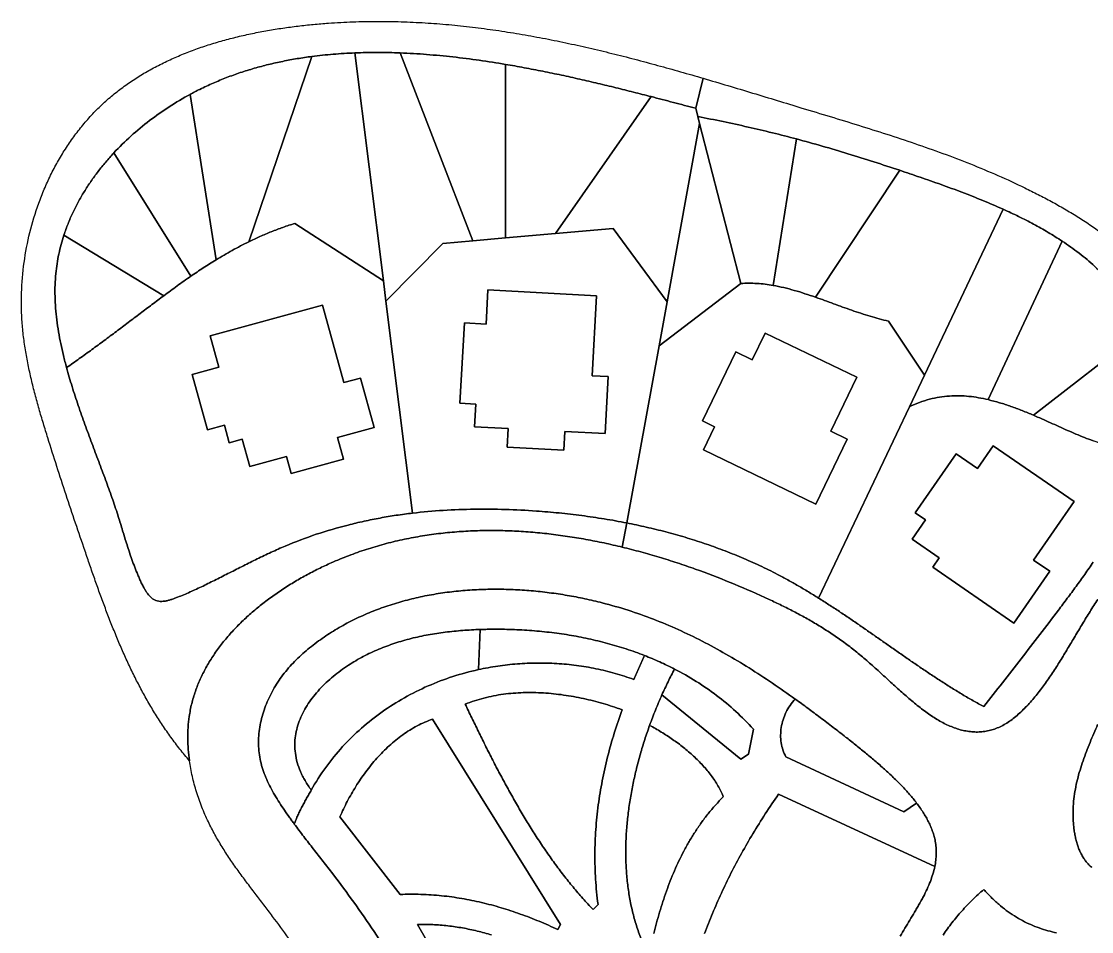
# Model space of a CAD drawing. Header units: millimetres. Extents: x -96818 to 270234, y -28968 to 336819.
# Drawn here: x -96818 to 39142, y 145245 to 260965 of the extents above; entities that cross this region are included whole.
import ezdxf

# ---------------------------------------------------------------- set-up
doc = ezdxf.new("R2010")
doc.units = ezdxf.units.MM
for name, color, linetype in [('01_MAIN_BUILDING', 7, 'Continuous'), ('02_CHALETS', 7, 'Continuous'), ('03_SHARED_CURVES', 7, 'Continuous'), ('REGION_HOLES', 7, 'Continuous')]:
    doc.layers.add(name, color=color, linetype=linetype)

msp = doc.modelspace()

# ---------------------------------------------------------------- linework, layer by layer
at = {"layer": '01_MAIN_BUILDING'}
msp.add_lwpolyline([(-10036, 144990, -0.0091764), (-9016, 147567, -0.0092717), (-7890, 150133, -0.0090977), (-6670, 152656, -0.0091587), (-5325, 155196, -0.0086792), (-3891, 157687, -0.0087082), (-2310, 160223, -0.007997), (-646, 162705), (19216, 153513, -0.0227203), (18975, 152561, -0.0178259), (18656, 151631, -0.0167897), (18244, 150653, -0.0125438), (17775, 149701, -0.0056221), (17511, 149211, -0.0038562), (17238, 148726, -0.0031707), (16949, 148229, -0.0016777), (16655, 147735, -0.0013429), (16042, 146719, 0.0038253), (15434, 145700, 0.0063658), (14838, 144653, 0.0115992)], format="xyb", dxfattribs=at)
at = {"layer": '02_CHALETS'}
for points in [[(-37541, 226838), (-23753, 226059), (-24326, 215923), (-22262, 215806), (-22673, 208551), (-27790, 208840), (-27926, 206437), (-35092, 206842), (-34959, 209198), (-39236, 209440), (-39074, 212311), (-41106, 212426), (-40529, 222633), (-37788, 222478)], [(-58555, 224886), (-55859, 215039), (-53741, 215619), (-52016, 209320), (-56665, 208047), (-55915, 205306), (-62538, 203493), (-63134, 205666), (-67803, 204387), (-68751, 207851), (-70404, 207398), (-71017, 209635), (-73179, 209043), (-75103, 216070), (-71746, 216989), (-72837, 220975)], [(-2316, 221338), (9328, 215718), (6015, 208854), (8109, 207844), (4125, 199592), (-10164, 206490), (-8746, 209428), (-10310, 210183), (-6076, 218955), (-3959, 217934)], [(26650, 207019), (36929, 199933), (31782, 192466), (33824, 191058), (29279, 184465), (18964, 191576), (19782, 192763), (16338, 195137), (18033, 197596), (16749, 198482), (21928, 205995), (24651, 204119)]]:
    msp.add_lwpolyline(points, close=True, dxfattribs=at)
at = {"layer": '03_SHARED_CURVES'}
for points in [[(-10197, 253733), (-11150, 249921, 0.0000018), (-13987, 250665, 0.0010621), (-16825, 251403, 0.001153), (-19053, 251972, 0.0016839), (-21284, 252528, 0.0019865), (-23574, 253082, 0.0025021), (-25870, 253614, 0.0028047), (-28210, 254131, 0.0033365), (-30556, 254619, 0.0036432), (-32931, 255079, 0.0042176), (-35313, 255501, 0.0063839), (-38647, 256020, 0.0076523), (-41995, 256445, 0.0082933), (-45335, 256760, 0.0098064), (-48684, 256955, 0.0091217), (-51576, 257014, 0.0104689), (-54467, 256959, 0.0105817), (-57199, 256792, 0.0119623), (-59921, 256502, 0.0086092), (-61775, 256227, 0.0092952), (-63618, 255886, 0.0095729), (-65435, 255478, 0.0102374), (-67233, 254999, 0.0105256), (-69005, 254447, 0.0111154), (-70752, 253819, 0.011411), (-72472, 253111, 0.0118616), (-74158, 252324, 0.0044656), (-74779, 252009, 0.0044436), (-75394, 251683, 0.0195106), (-78035, 250117, 0.0198619), (-80544, 248348, 0.0202329), (-82890, 246396, 0.0218059), (-85064, 244253, 0.0116018), (-86102, 243083, 0.0122615), (-87084, 241864, 0.012487), (-87994, 240613, 0.01328), (-88838, 239316, 0.0135547), (-89602, 237991, 0.0144299), (-90292, 236625, 0.0147556), (-90895, 235234, 0.0156226), (-91413, 233808, 0.0267271), (-92065, 231390, 0.0284569), (-92448, 228915, 0.0162364), (-92541, 227457, 0.0141715), (-92545, 225995, 0.0134304), (-92468, 224503, 0.011426), (-92316, 223017, 0.0107426), (-92093, 221502, 0.0089644), (-91810, 219997, 0.0083306), (-91468, 218470, 0.0068086), (-91081, 216953, 0.0049849), (-90739, 215740, 0.0041507), (-90376, 214532, 0.0037884), (-89991, 213322, 0.0030372), (-89589, 212116, 0.0050063), (-88747, 209720, 0.0022597), (-87870, 207335, 0.0008937), (-86998, 205009, -0.0019919), (-86131, 202681, -0.0015499), (-85720, 201554, -0.0024094), (-85318, 200424, -0.0027852), (-84941, 199327, -0.0038123), (-84578, 198225, -0.0028667), (-84298, 197334, -0.0008871), (-84025, 196441, 0.0001805), (-83752, 195545, 0.0021745), (-83475, 194650, 0.0031983), (-83177, 193723, 0.0046623), (-82864, 192802, 0.005568), (-82508, 191818, 0.0062004), (-82129, 190843, 0.0039772), (-81920, 190337, 0.0071636), (-81700, 189836, 0.0087762), (-81470, 189354, 0.0139604), (-81219, 188883, 0.0078423), (-81091, 188667, 0.0099901), (-80956, 188456, 0.0105921), (-80821, 188263, 0.0137), (-80676, 188078, 0.0144326), (-80533, 187914, 0.0188641), (-80380, 187759, 0.0198131), (-80229, 187629, 0.0256244), (-80066, 187513, 0.0529489), (-79733, 187347, 0.050147), (-79374, 187252, 0.0442709), (-78997, 187227, 0.0305258), (-78620, 187257, 0.0261303), (-78218, 187337, 0.0152998), (-77823, 187449, 0.0119869), (-77409, 187592, 0.0046957), (-76999, 187749, 0.0059792), (-76191, 188078, 0.004622), (-75389, 188424, 0.0041744), (-74564, 188798, 0.0030514), (-73745, 189184, 0.0026259), (-72905, 189592, 0.0016693), (-72068, 190006, 0.0012592), (-71214, 190435, 0.0004103), (-70361, 190867, -0.00039), (-68619, 191751, -0.0035115), (-66869, 192621, -0.0050797), (-65090, 193467, -0.0083595), (-63289, 194266, -0.0195251), (-59357, 195753, -0.0182853), (-55323, 196939, -0.008766), (-53293, 197419, -0.0083458), (-51249, 197828, -0.0081151), (-49194, 198170, -0.0076601), (-47129, 198446, -0.013822), (-43215, 198800, -0.0121748), (-39287, 198950, -0.0114112), (-35340, 198915, -0.0098683), (-31399, 198712, -0.0070292), (-28510, 198465, -0.0076119), (-25630, 198133, -0.0078731), (-22767, 197714, -0.0083727), (-19919, 197201), (-20481, 194124, 0.0071062), (-22791, 194651, 0.0075914), (-25116, 195110, 0.0078317), (-27448, 195496, 0.0083818), (-29791, 195807, 0.0086387), (-32135, 196036, 0.0092409), (-34485, 196182, 0.0095152), (-36830, 196239, 0.0101454), (-39175, 196204, 0.0104372), (-41510, 196072, 0.011056), (-43838, 195841, 0.0113641), (-46155, 195505, 0.0119162), (-48454, 195062, 0.0122374), (-50742, 194504, 0.0126541), (-52999, 193834, 0.0129835), (-55248, 193039, 0.0131927), (-57453, 192127, 0.0099901), (-59083, 191362, 0.0102524), (-60680, 190533, 0.0105099), (-62247, 189634, 0.0111561), (-63773, 188669, 0.0114822), (-65242, 187644, 0.0125317), (-66660, 186550, 0.0129376), (-67997, 185405, 0.0144131), (-69269, 184189, 0.0149144), (-70440, 182930, 0.0167945), (-71529, 181600, 0.0174095), (-72500, 180232, 0.0195436), (-73368, 178796, 0.020284), (-74105, 177322, 0.0222801), (-74715, 175791, 0.0231302), (-75182, 174213, 0.0243239), (-75498, 172598, 0.0201436), (-75643, 171211, 0.018002), (-75682, 169818, 0.0174134), (-75621, 168393, 0.0156896), (-75465, 166975, -0.0108952), (-76674, 168441, -0.0103267), (-77820, 169957, -0.0098556), (-78890, 171498, -0.0090827), (-79902, 173079, -0.008605), (-80851, 174685, -0.0077106), (-81747, 176321, -0.0072322), (-82592, 177981, -0.0062825), (-83393, 179663, -0.0058067), (-84153, 181366, -0.0048449), (-84877, 183084, -0.004373), (-85570, 184819, -0.0034208), (-86236, 186564, -0.0029524), (-86881, 188319, -0.0020144), (-87508, 190081, -0.0015483), (-88122, 191847, -0.0006178), (-88729, 193616, -0.0009462), (-89944, 197192, -0.001606), (-91140, 200774, -0.0019373), (-92317, 204385, -0.0025351), (-93462, 208007, -0.0018536), (-94028, 209851, -0.0038368), (-94572, 211701, -0.0048401), (-95084, 213562, -0.006876), (-95553, 215436, -0.0078983), (-95966, 217318, -0.0100087), (-96311, 219213, -0.0110581), (-96575, 221118, -0.0131376), (-96747, 223034, -0.0271533), (-96781, 226923, -0.026155), (-96401, 230794, -0.0260074), (-95622, 234599, -0.0266127), (-94447, 238300, -0.0134579), (-93720, 240084, -0.0139102), (-92896, 241825, -0.0140654), (-91983, 243502, -0.0146962), (-90976, 245125, -0.0149205), (-89884, 246671, -0.0156849), (-88700, 248148, -0.0159811), (-87433, 249537, -0.0167945), (-86078, 250840, -0.0163549), (-84673, 252022, -0.0151991), (-83196, 253114, -0.014676), (-81644, 254124, -0.0133757), (-80038, 255045, -0.0128951), (-78363, 255891, -0.0116269), (-76649, 256655, -0.0111899), (-74876, 257350, -0.0100514), (-73074, 257969, -0.0096545), (-71225, 258524, -0.0086839), (-69357, 259011, -0.0083216), (-67456, 259437, -0.0075219), (-65542, 259804, -0.0071888), (-63612, 260115, -0.0065462), (-61674, 260373, -0.006237), (-59737, 260580, -0.0057318), (-57796, 260741, -0.008848), (-54712, 260907, -0.008504), (-51624, 260965, -0.0081808), (-48578, 260921, -0.0077034), (-45534, 260781, -0.0073732), (-42522, 260550, -0.0068011), (-39517, 260234, -0.0064672), (-36535, 259841, -0.0058358), (-33563, 259374, -0.0055007), (-30608, 258840, -0.0048383), (-27664, 258246, -0.0045035), (-24731, 257597, -0.0038297), (-21809, 256898, -0.0034959), (-18895, 256157, -0.0028222), (-15990, 255378, -0.0024897), (-13090, 254568, -0.0018208)], [(-50832, 227971), (-54467, 256959, -0.0104689), (-51576, 257014, -0.0091217), (-48684, 256955), (-39453, 233072), (-43299, 232732), (-50507, 225385)], [(-67924, 232954, 0.0068587), (-68986, 232417, 0.0059978), (-70034, 231853, 0.00555), (-71069, 231265, 0.004634), (-72092, 230656), (-75394, 251683, -0.0044436), (-74779, 252009, -0.0044656), (-74158, 252324, -0.0118616), (-72472, 253111, -0.011411), (-70752, 253819, -0.0111154), (-69005, 254447, -0.0105256), (-67233, 254999, -0.0102374), (-65435, 255478, -0.0095729), (-63618, 255886, -0.0092952), (-61775, 256227, -0.0086092), (-59921, 256502)], [(-54467, 256959), (-50832, 227971), (-62079, 235279, 0.0106054), (-63585, 234782, 0.0100962), (-65069, 234222, 0.0096136), (-66508, 233614, 0.0088222), (-67924, 232954), (-59921, 256502, -0.0119623), (-57199, 256792, -0.0105817)], [(-39453, 233072), (-48684, 256955, -0.0098064), (-45335, 256760, -0.0082933), (-41995, 256445, -0.0076523), (-38647, 256020, -0.0063839), (-35313, 255501), (-35319, 233436)], [(-35319, 233436), (-35313, 255501, -0.0042176), (-32931, 255079, -0.0036432), (-30556, 254619, -0.0033365), (-28210, 254131, -0.0028047), (-25870, 253614, -0.0025021), (-23574, 253082, -0.0019865), (-21284, 252528, -0.0016839), (-19053, 251972, -0.001153), (-16825, 251403), (-28946, 233999)], [(-72092, 230656, 0.0049069), (-72904, 230151, 0.0036398), (-73708, 229632, 0.0030209), (-74508, 229100, 0.0017611), (-75303, 228561), (-85064, 244253, -0.0218059), (-82890, 246396, -0.0202329), (-80544, 248348, -0.0198619), (-78035, 250117, -0.0195106), (-75394, 251683)], [(-28946, 233999), (-16825, 251403, -0.0010621), (-13987, 250665, -0.0000018), (-11150, 249921), (-10880, 248872), (-10650, 247976), (-14786, 225318), (-21654, 234642)], [(-1417, 246804, -0.0049866), (1647, 246021), (-1325, 227397, 0.0126522), (-2342, 227549, 0.0149825), (-3365, 227645, 0.0160833), (-4393, 227677, 0.0178796), (-5420, 227639), (-10650, 247976), (-10880, 248872, -0.0033288), (-7683, 248225, -0.0041079), (-4496, 247530, -0.0043485)], [(11485, 243106, -0.0025091), (14762, 242031), (4076, 225895, 0.0052565), (2732, 226349, 0.0091087), (1376, 226763, 0.0109328), (34, 227115, 0.0151604), (-1325, 227397), (1647, 246021, -0.0051381), (4930, 245112, -0.0041719), (8194, 244141, -0.0036639)], [(-75303, 228561, 0.0048935), (-76168, 227957, 0.0027975), (-77023, 227340, 0.0017775), (-77879, 226711, -0.0002636), (-78733, 226079), (-91413, 233808, -0.0156226), (-90895, 235234, -0.0147556), (-90292, 236625, -0.0144299), (-89602, 237991, -0.0135547), (-88838, 239316, -0.01328), (-87994, 240613, -0.012487), (-87084, 241864, -0.0122615), (-86102, 243083, -0.0116018), (-85064, 244253)], [(26621, 237650, -0.0046447), (27921, 237077), (17903, 215988), (13360, 222865, -0.0106595), (12173, 223151, -0.0080857), (10997, 223483, -0.006836), (9828, 223850, -0.0043386), (8667, 224243, -0.0031108), (7514, 224653, -0.000662), (6363, 225072, 0.000563), (5221, 225488, 0.0030831), (4076, 225895), (14762, 242031, -0.0012382), (16059, 241595, -0.001081), (17354, 241152, -0.0028213), (20016, 240220, -0.0051229), (22663, 239245, -0.0030275), (23990, 238731, -0.0036473), (25311, 238200, -0.0039632)], [(33619, 234141, -0.0125889), (35407, 233020), (25995, 212877, 0.0146087), (24785, 213123, 0.0178104), (23562, 213290, 0.0194212), (22326, 213366, 0.0218891), (21087, 213339, 0.0234764), (19817, 213197, 0.0240827), (18567, 212934, 0.0254778), (17260, 212521, 0.0235897), (15999, 211981), (17903, 215988), (27921, 237077, -0.0077189), (29867, 236161, -0.0095629), (31781, 235179, -0.0103795)], [(-50832, 227971), (-50507, 225385), (-47129, 198446, 0.0076601), (-49194, 198170, 0.0081151), (-51249, 197828, 0.0083458), (-53293, 197419, 0.008766), (-55323, 196939, 0.0182853), (-59357, 195753, 0.0195251), (-63289, 194266, 0.0083595), (-65090, 193467, 0.0050797), (-66869, 192621, 0.0035115), (-68619, 191751, 0.00039), (-70361, 190867, -0.0004103), (-71214, 190435, -0.0012592), (-72068, 190006, -0.0016693), (-72905, 189592, -0.0026259), (-73745, 189184, -0.0030514), (-74564, 188798, -0.0041744), (-75389, 188424, -0.004622), (-76191, 188078, -0.0059792), (-76999, 187749, -0.0046957), (-77409, 187592, -0.0119869), (-77823, 187449, -0.0152998), (-78218, 187337, -0.0261303), (-78620, 187257, -0.0305258), (-78997, 187227, -0.0442709), (-79374, 187252, -0.050147), (-79733, 187347, -0.0529489), (-80066, 187513, -0.0256244), (-80229, 187629, -0.0198131), (-80380, 187759, -0.0188641), (-80533, 187914, -0.0144326), (-80676, 188078, -0.0137), (-80821, 188263, -0.0105921), (-80956, 188456, -0.0099901), (-81091, 188667, -0.0078423), (-81219, 188883, -0.0139604), (-81470, 189354, -0.0087762), (-81700, 189836, -0.0071636), (-81920, 190337, -0.0039772), (-82129, 190843, -0.0062004), (-82508, 191818, -0.005568), (-82864, 192802, -0.0046623), (-83177, 193723, -0.0031983), (-83475, 194650, -0.0021745), (-83752, 195545, -0.0001805), (-84025, 196441, 0.0008871), (-84298, 197334, 0.0028667), (-84578, 198225, 0.0038123), (-84941, 199327, 0.0027852), (-85318, 200424, 0.0024094), (-85720, 201554, 0.0015499), (-86131, 202681, 0.0019919), (-86998, 205009, -0.0008937), (-87870, 207335, -0.0022597), (-88747, 209720, -0.0050063), (-89589, 212116, -0.0030372), (-89991, 213322, -0.0037884), (-90376, 214532, -0.0041507), (-90739, 215740, -0.0049849), (-91081, 216953, 0.0037601), (-89463, 218087, 0.0028716), (-87860, 219242, 0.0023482), (-86302, 220390, 0.001364), (-84752, 221549, 0.0008294), (-83236, 222693, -0.0002381), (-81722, 223839, -0.0007827), (-80230, 224963, -0.001923), (-78733, 226079, 0.0002636), (-77879, 226711, -0.0017775), (-77023, 227340, -0.0027975), (-76168, 227957, -0.0048935), (-75303, 228561, -0.0017611), (-74508, 229100, -0.0030209), (-73708, 229632, -0.0036398), (-72904, 230151, -0.0049069), (-72092, 230656, -0.004634), (-71069, 231265, -0.00555), (-70034, 231853, -0.0059978), (-68986, 232417, -0.0068587), (-67924, 232954, -0.0088222), (-66508, 233614, -0.0096136), (-65069, 234222, -0.0100962), (-63585, 234782, -0.0106054), (-62079, 235279)], [(-47129, 198446), (-50507, 225385), (-43299, 232732), (-39453, 233072), (-35319, 233436), (-28946, 233999), (-21654, 234642), (-14786, 225318), (-15808, 219719), (-19919, 197201, 0.0083727), (-22767, 197714, 0.0078731), (-25630, 198133, 0.0076119), (-28510, 198465, 0.0070292), (-31399, 198712, 0.0098683), (-35340, 198915, 0.0114112), (-39287, 198950, 0.0121748), (-43215, 198800, 0.013822)], [(-78733, 226079, 0.001923), (-80230, 224963, 0.0007827), (-81722, 223839, 0.0002381), (-83236, 222693, -0.0008294), (-84752, 221549, -0.001364), (-86302, 220390, -0.0023482), (-87860, 219242, -0.0028716), (-89463, 218087, -0.0037601), (-91081, 216953, -0.0068086), (-91468, 218470, -0.0083306), (-91810, 219997, -0.0089644), (-92093, 221502, -0.0107426), (-92316, 223017, -0.011426), (-92468, 224503, -0.0134304), (-92545, 225995, -0.0141715), (-92541, 227457, -0.0162364), (-92448, 228915, -0.0284569), (-92065, 231390, -0.0267271), (-91413, 233808)], [(44357, 223882, -0.0274031), (45509, 221592), (31742, 210901, 0.0071482), (30322, 211488, 0.0102263), (28883, 212025, 0.0116525), (27450, 212489, 0.0150913), (25995, 212877), (35407, 233020, -0.0084732), (36491, 232274, -0.0094775), (37549, 231490, -0.0098569), (38560, 230678, -0.0109055), (39537, 229824, -0.0113055), (40465, 228938, -0.0123226), (41349, 228009, -0.0127402), (42181, 227042, -0.0136095), (42961, 226033, -0.0275474)], [(-17426, 196670, 0.0075869), (-19919, 197201), (-15808, 219719), (-5420, 227639, -0.0178796), (-4393, 227677, -0.0160833), (-3365, 227645, -0.0149825), (-2342, 227549, -0.0126522), (-1325, 227397, -0.0151604), (34, 227115, -0.0109328), (1376, 226763, -0.0091087), (2732, 226349, -0.0052565), (4076, 225895, -0.0030831), (5221, 225488, -0.000563), (6363, 225072, 0.000662), (7514, 224653, 0.0031108), (8667, 224243, 0.0043386), (9828, 223850, 0.006836), (10997, 223483, 0.0080857), (12173, 223151, 0.0106595), (13360, 222865), (17903, 215988), (15999, 211981), (4444, 187656, 0.004023), (3162, 188446, 0.0048083), (1865, 189213, 0.0051928), (557, 189952, 0.0059798), (-768, 190662, 0.0103297), (-3033, 191782, 0.0097812), (-5342, 192810, 0.0095313), (-7694, 193750, 0.0089919), (-10080, 194603, 0.0087584), (-12503, 195374, 0.008255), (-14950, 196061, 0.0080376)], [(45154, 202613, -0.0089805), (44562, 201245), (40416, 207268, -0.0092644), (39322, 207646, -0.0067151), (38241, 208059, -0.0056059), (37153, 208506, -0.0032991), (36074, 208972, -0.0022206), (34991, 209454, -0.0000494), (33910, 209941, 0.0010203), (32828, 210425, 0.0032037), (31742, 210901), (45509, 221592, -0.0252751), (46336, 219399, -0.0261585), (46933, 217133, -0.026803), (47287, 214817, -0.0283157), (47385, 212477, -0.0170886), (47314, 211052, -0.0154124), (47152, 209635, -0.0147315), (46901, 208212, -0.0130248), (46572, 206804, -0.0124046), (46164, 205393, -0.0108594), (45692, 204002, -0.0102949)], [(-38522, 183655), (-38758, 178552, 0.0241955), (-42011, 177669, 0.0247866), (-45162, 176472, 0.025016), (-48158, 174979, 0.0259237), (-50987, 173188, 0.0264578), (-53616, 171109, 0.0273454), (-56006, 168760, 0.0281648), (-58157, 166117, 0.0284404), (-59996, 163248, -0.0134174), (-60407, 163831, -0.0151826), (-60785, 164436, -0.0148537), (-61099, 165014, -0.0164525), (-61377, 165611, -0.0320375), (-61774, 166742, -0.036008), (-62015, 167916, -0.0343611), (-62083, 169027, -0.0338613), (-62000, 170137, -0.0320817), (-61775, 171210, -0.0285336), (-61421, 172249, -0.0270048), (-60944, 173265, -0.0229096), (-60368, 174228, -0.0217435), (-59686, 175167, -0.0184573), (-58931, 176049, -0.0175847), (-58092, 176897, -0.0154106), (-57198, 177687, -0.014753), (-56249, 178429, -0.0136225), (-55259, 179117, -0.0238837), (-53389, 180219, -0.0217008), (-51425, 181146, -0.0203754), (-49387, 181905, -0.0175737), (-47297, 182509, -0.0163683), (-45143, 182975, -0.0137037), (-42966, 183310, -0.0126184), (-40748, 183534, -0.0103681)], [(-38758, 178552), (-38522, 183655, -0.0025381), (-37941, 183671, -0.0024039), (-37360, 183682, -0.0104766), (-34813, 183664, -0.0109373), (-32270, 183537, -0.0111448), (-29751, 183300, -0.0118092), (-27246, 182947, -0.0120663), (-24787, 182479, -0.0129198), (-22354, 181890, -0.013231), (-19984, 181183, -0.0142341), (-17657, 180347, 0.0059912), (-18341, 178829, 0.0034663), (-18996, 177299, 0.0187823), (-21387, 178074, 0.0182294), (-23829, 178670, 0.0179553), (-26304, 179088, 0.0175742), (-28801, 179328, 0.0174209), (-31307, 179393, 0.0172895), (-33812, 179285, 0.0172568), (-36297, 179004, 0.0174059)], [(-13847, 178627, -0.0207502), (-11102, 177064, -0.0224099), (-8502, 175270, -0.0232534), (-6063, 173236, -0.0241939), (-3829, 170981), (-4465, 167797), (-5420, 167161), (-15447, 175332, -0.0052509), (-15065, 176173, -0.0042253), (-14666, 177006, -0.0036393), (-14262, 177819, -0.002578)], [(-20510, 173459, 0.0113953), (-21499, 170485, 0.0128992), (-22342, 167467, 0.0135552), (-23021, 164426, 0.0148605), (-23526, 161352, 0.0155242), (-23845, 158232, 0.0163644), (-23965, 155099, 0.0170097), (-23874, 151892, 0.0171286), (-23564, 148699), (-24200, 148062, -0.00935), (-25495, 149469, -0.0085338), (-26738, 150920, -0.0081511), (-27937, 152419, -0.0073274), (-29089, 153953, -0.0069548), (-30203, 155528, -0.006157), (-31274, 157131, -0.0057943), (-32312, 158767, -0.0050376), (-33314, 160425, -0.0046835), (-34286, 162106, -0.0039691), (-35228, 163804, -0.0036218), (-36145, 165516, -0.0029417), (-37040, 167240, -0.0025987), (-37912, 168968, -0.001938), (-38768, 170703, -0.0015967), (-39605, 172431, -0.000936), (-40434, 174164, -0.0168147), (-39257, 174591, -0.0157142), (-38054, 174940, -0.0151808), (-36826, 175216, -0.013977), (-35585, 175420, -0.0134969), (-34323, 175556, -0.0123579), (-33056, 175627, -0.0119309), (-31776, 175637, -0.0109481), (-30496, 175588, -0.01057), (-29212, 175483, -0.0097815), (-27933, 175326, -0.0094466), (-26660, 175120, -0.0088614), (-25395, 174867, -0.0167655), (-22930, 174242, -0.0156374)], [(840, 174008, -0.0400267), (1498, 174807, -0.0033717), (3096, 173644, -0.0027859), (4679, 172461, -0.0025675), (6289, 171230, -0.0020171), (7888, 169985, -0.0019234), (9148, 168987, -0.0036825), (10398, 167976, -0.0045691), (11619, 166953, -0.0067265), (12817, 165902, -0.0076842), (13941, 164858, -0.0107417), (15026, 163772, -0.0058224), (15528, 163237, -0.0068622), (16015, 162689, -0.007169), (16469, 162148, -0.0084565), (16906, 161594), (15270, 160476), (309, 167479, -0.0466551), (-69, 168342, -0.04134), (-291, 169260, -0.0402388), (-363, 170230, -0.0370675), (-284, 171201, -0.037445), (-56, 172180, -0.0371805), (316, 173114, -0.0388029)], [(-28338, 146152), (-28657, 145516, 0.0101892), (-31028, 146552, 0.0121776), (-33443, 147482, 0.013027), (-35878, 148280, 0.0147772), (-38353, 148942, 0.0156219), (-40877, 149455, 0.0167482), (-43428, 149803, 0.0175455), (-46066, 149981, 0.0176784), (-48710, 149972), (-56350, 159840, -0.0191649), (-55416, 161804, -0.0189284), (-54335, 163691, -0.009991), (-53724, 164629, -0.0104847), (-53074, 165542, -0.0108515), (-52384, 166428, -0.0117043), (-51654, 167283, -0.0121404), (-50890, 168096, -0.0133588), (-50086, 168870, -0.0138762), (-49252, 169588, -0.0154371), (-48377, 170257, -0.0160493), (-47476, 170860, -0.0178394), (-46536, 171400, -0.0185548), (-45571, 171865, -0.0202914), (-44572, 172254)]]:
    msp.add_lwpolyline(points, format="xyb", close=True, dxfattribs=at)
for points in [[(39537, 229824, 0.0109055), (38560, 230678, 0.0098569), (37549, 231490, 0.0094775), (36491, 232274, 0.0084732), (35407, 233020, 0.0125889), (33619, 234141, 0.0103795), (31781, 235179, 0.0095629), (29867, 236161, 0.0077189), (27921, 237077, 0.0046447), (26621, 237650, 0.0039632), (25311, 238200, 0.0036473), (23990, 238731, 0.0030275), (22663, 239245, 0.0051229), (20016, 240220, 0.0028213), (17354, 241152, 0.001081), (16059, 241595, 0.0012382), (14762, 242031, 0.0025091), (11485, 243106, 0.0036639), (8194, 244141, 0.0041719), (4930, 245112, 0.0051381), (1647, 246021, 0.0049866), (-1417, 246804, 0.0043485), (-4496, 247530, 0.0041079), (-7683, 248225, 0.0033288), (-10880, 248872), (-11150, 249921), (-10197, 253733, -0.0016021), (-7059, 252803, -0.0008191), (-3925, 251859, -0.0004289), (-792, 250906, 0.000352), (2340, 249953, 0.0001641), (5938, 248862, -0.0016979), (9533, 247760, -0.0026297), (13117, 246627, -0.0044901), (16684, 245443, -0.005424), (20231, 244188, -0.007244), (23746, 242843, -0.0081768), (27236, 241382, -0.0098527), (30671, 239797, -0.0053734), (32365, 238951, -0.0063901), (34039, 238066, -0.0069299), (35694, 237134, -0.0079987), (37320, 236153, -0.0085533), (38914, 235118, -0.0096539), (40469, 234025, -0.0102245)], [(39353, 192219, -0.0046588), (38273, 190667, -0.0033723), (37168, 189133, -0.0027253), (36049, 187619, -0.0014563), (34917, 186114, -0.0020667), (32555, 183018, -0.0008598), (30174, 179937, -0.0002219), (27812, 176893, 0.0010525), (25456, 173845, -0.0059663), (24100, 174597, -0.0050508), (22762, 175379, -0.0046253), (21431, 176192, -0.0037303), (20114, 177026, -0.0033099), (18802, 177884, -0.0024425), (17499, 178757, -0.0020264), (16198, 179646, -0.0011833), (14903, 180543, -0.00077), (13607, 181448, 0.0000581), (12312, 182355, 0.0004702), (11015, 183261, 0.001295), (9715, 184164, 0.0017075), (8409, 185058, 0.0025398), (7096, 185940, 0.0029544), (5776, 186807, 0.003801), (4444, 187656), (15999, 211981, -0.0235897), (17260, 212521, -0.0254778), (18567, 212934, -0.0240827), (19817, 213197, -0.0234764), (21087, 213339, -0.0218891), (22326, 213366, -0.0194212), (23562, 213290, -0.0178104), (24785, 213123, -0.0146087), (25995, 212877, -0.0150913), (27450, 212489, -0.0116525), (28883, 212025, -0.0102263), (30322, 211488, -0.0071482), (31742, 210901, -0.0032037), (32828, 210425, -0.0010203), (33910, 209941, 0.0000494), (34991, 209454, 0.0022206), (36074, 208972, 0.0032991), (37153, 208506, 0.0056059), (38241, 208059, 0.0067151), (39322, 207646, 0.0092644)], [(39934, 187471, 0.0079965), (38940, 185937, 0.0039842), (37984, 184379, 0.0021238), (37040, 182799, -0.001647), (36099, 181219, -0.0035093), (35152, 179667, -0.0075881), (34171, 178136, -0.0045432), (33672, 177398, -0.0056999), (33158, 176669, -0.0062059), (32635, 175965, -0.0074728), (32093, 175276, -0.0084459), (31517, 174589, -0.0107268), (30915, 173924, -0.0116278), (30308, 173312, -0.01488), (29670, 172732, -0.0159537), (29032, 172221, -0.0204493), (28359, 171758, -0.0217981), (27690, 171377, -0.0272487), (26987, 171063, -0.0275851), (26288, 170839, -0.0275107), (25569, 170693, -0.026839), (24842, 170626, -0.0249926), (24111, 170635, -0.0244106), (23365, 170718, -0.0217128), (22630, 170869, -0.0212735), (21876, 171094, -0.0185297), (21142, 171377, -0.0174123), (20407, 171723, -0.013655), (19696, 172115, -0.0126946), (18966, 172567, -0.0096996), (18258, 173052, -0.0088484), (17534, 173588, -0.0065344), (16826, 174146, -0.0057557), (16106, 174744, -0.0039248), (15398, 175355, -0.0031911), (14682, 175991, -0.0016457), (13971, 176635, -0.000935), (13257, 177288, 0.0005001), (12543, 177943, 0.0012076), (11829, 178593, 0.0026942), (11110, 179237, 0.0034176), (10395, 179862, 0.0051202), (9670, 180474, 0.0108644), (8230, 181614, 0.0106194), (6742, 182690, 0.0099061), (5271, 183665, 0.0089702), (3765, 184584, 0.0081789), (2257, 185434, 0.0067224), (724, 186239, 0.0058853), (-826, 187004, 0.0041516), (-2391, 187738, 0.0104009), (-6762, 189633, 0.0114038), (-11211, 191336, 0.0060257), (-13497, 192120, 0.0063847), (-15801, 192848, 0.0066057), (-18132, 193518, 0.0070398), (-20481, 194124), (-19919, 197201, -0.0075869), (-17426, 196670, -0.0080376), (-14950, 196061, -0.008255), (-12503, 195374, -0.0087584), (-10080, 194603, -0.0089919), (-7694, 193750, -0.0095313), (-5342, 192810, -0.0097812), (-3033, 191782, -0.0103297), (-768, 190662, -0.0059798), (557, 189952, -0.0051928), (1865, 189213, -0.0048083), (3162, 188446, -0.004023), (4444, 187656, -0.003801), (5776, 186807, -0.0029544), (7096, 185940, -0.0025398), (8409, 185058, -0.0017075), (9715, 184164, -0.001295), (11015, 183261, -0.0004702), (12312, 182355, -0.0000581), (13607, 181448, 0.00077), (14903, 180543, 0.0011833), (16198, 179646, 0.0020264), (17499, 178757, 0.0024425), (18802, 177884, 0.0033099), (20114, 177026, 0.0037303), (21431, 176192, 0.0046253), (22762, 175379, 0.0050508), (24100, 174597, 0.0059663), (25456, 173845, -0.0010525), (27812, 176893, 0.0002219), (30174, 179937, 0.0008598), (32555, 183018, 0.0020667), (34917, 186114, 0.0014563), (36049, 187619, 0.0027253), (37168, 189133, 0.0033723), (38273, 190667, 0.0046588), (39353, 192219, 0.0053129)], [(-62845, 144357, 0.0068792), (-64905, 147186, 0.002817), (-66007, 148639, -0.0004363), (-67116, 150086, -0.0020606), (-68215, 151537, -0.0053468), (-69293, 153003, -0.006989), (-70332, 154491, -0.010306), (-71318, 156014, -0.0119757), (-72236, 157582, -0.0150538), (-73069, 159197, -0.0177571), (-73887, 161076, -0.0184476), (-74566, 163010, -0.0190101), (-75095, 164975, -0.0211434), (-75465, 166975, -0.0156896), (-75621, 168393, -0.0174134), (-75682, 169818, -0.018002), (-75643, 171211, -0.0201436), (-75498, 172598, -0.0243239), (-75182, 174213, -0.0231302), (-74715, 175791, -0.0222801), (-74105, 177322, -0.020284), (-73368, 178796, -0.0195436), (-72500, 180232, -0.0174095), (-71529, 181600, -0.0167945), (-70440, 182930, -0.0149144), (-69269, 184189, -0.0144131), (-67997, 185405, -0.0129376), (-66660, 186550, -0.0125317), (-65242, 187644, -0.0114822), (-63773, 188669, -0.0111561), (-62247, 189634, -0.0105099), (-60680, 190533, -0.0102524), (-59083, 191362, -0.0099901), (-57453, 192127, -0.0131927), (-55248, 193039, -0.0129835), (-52999, 193834, -0.0126541), (-50742, 194504, -0.0122374), (-48454, 195062, -0.0119162), (-46155, 195505, -0.0113641), (-43838, 195841, -0.011056), (-41510, 196072, -0.0104372), (-39175, 196204, -0.0101454), (-36830, 196239, -0.0095152), (-34485, 196182, -0.0092409), (-32135, 196036, -0.0086387), (-29791, 195807, -0.0083818), (-27448, 195496, -0.0078317), (-25116, 195110, -0.0075914), (-22791, 194651, -0.0071062), (-20481, 194124, -0.0070398), (-18132, 193518, -0.0066057), (-15801, 192848, -0.0063847), (-13497, 192120, -0.0060257), (-11211, 191336, -0.0114038), (-6762, 189633, -0.0104009), (-2391, 187738, -0.0041516), (-826, 187004, -0.0058853), (724, 186239, -0.0067224), (2257, 185434, -0.0081789), (3765, 184584, -0.0089702), (5271, 183665, -0.0099061), (6742, 182690, -0.0106194), (8230, 181614, -0.0108644), (9670, 180474, -0.0051202), (10395, 179862, -0.0034176), (11110, 179237, -0.0026942), (11829, 178593, -0.0012076), (12543, 177943, -0.0005001), (13257, 177288, 0.000935), (13971, 176635, 0.0016457), (14682, 175991, 0.0031911), (15398, 175355, 0.0039248), (16106, 174744, 0.0057557), (16826, 174146, 0.0065344), (17534, 173588, 0.0088484), (18258, 173052, 0.0096996), (18966, 172567, 0.0126946), (19696, 172115, 0.013655), (20407, 171723, 0.0174123), (21142, 171377, 0.0185297), (21876, 171094, 0.0212735), (22630, 170869, 0.0217128), (23365, 170718, 0.0244106), (24111, 170635, 0.0249926), (24842, 170626, 0.026839), (25569, 170693, 0.0275107), (26288, 170839, 0.0275851), (26987, 171063, 0.0272487), (27690, 171377, 0.0217981), (28359, 171758, 0.0204493), (29032, 172221, 0.0159537), (29670, 172732, 0.01488), (30308, 173312, 0.0116278), (30915, 173924, 0.0107268), (31517, 174589, 0.0084459), (32093, 175276, 0.0074728), (32635, 175965, 0.0062059), (33158, 176669, 0.0056999), (33672, 177398, 0.0045432), (34171, 178136, 0.0075881), (35152, 179667, 0.0035093), (36099, 181219, 0.001647), (37040, 182799, -0.0021238), (37984, 184379, -0.0039842), (38940, 185937, -0.0079965), (39934, 187471, -0.0043617)], [(-16486, 145002, -0.0044389), (-16126, 146363, -0.0055045), (-15740, 147717, -0.0060163), (-15324, 149055, -0.007111), (-14873, 150381, -0.0076313), (-14385, 151688, -0.0087205), (-13855, 152978, -0.0092475), (-13280, 154247, -0.0102625), (-12655, 155492, -0.0107911), (-11976, 156716, -0.0116286), (-11242, 157909, -0.0121495), (-10441, 159081, -0.0126862), (-9583, 160212, -0.0131867), (-8645, 161325, -0.0133118), (-7648, 162386, 0.0182142), (-7963, 163091, 0.016143), (-8326, 163772, 0.0155834), (-8743, 164447, 0.0137031), (-9198, 165098, 0.0132305), (-9703, 165741, 0.0116785), (-10239, 166358, 0.0112788), (-10817, 166965, 0.0100744), (-11420, 167547, 0.0190338), (-12720, 168663, 0.0160597), (-14096, 169685, 0.0150693), (-15528, 170616, 0.0141094), (-17011, 171462, -0.0102295), (-16264, 173411, -0.0074999), (-15447, 175332), (-5420, 167161), (-4465, 167797), (-3829, 170981, 0.0241939), (-6063, 173236, 0.0232534), (-8502, 175270, 0.0224099), (-11102, 177064, 0.0207502), (-13847, 178627, 0.0132307), (-15730, 179536, 0.0124507), (-17657, 180347, 0.0142341), (-19984, 181183, 0.013231), (-22354, 181890, 0.0129198), (-24787, 182479, 0.0120663), (-27246, 182947, 0.0118092), (-29751, 183300, 0.0111448), (-32270, 183537, 0.0109373), (-34813, 183664, 0.0104766), (-37360, 183682, 0.0024039), (-37941, 183671, 0.0025381), (-38522, 183655, 0.0103681), (-40748, 183534, 0.0126184), (-42966, 183310, 0.0137037), (-45143, 182975, 0.0163683), (-47297, 182509, 0.0175737), (-49387, 181905, 0.0203754), (-51425, 181146, 0.0217008), (-53389, 180219, 0.0238837), (-55259, 179117, 0.0136225), (-56249, 178429, 0.014753), (-57198, 177687, 0.0154106), (-58092, 176897, 0.0175847), (-58931, 176049, 0.0184573), (-59686, 175167, 0.0217435), (-60368, 174228, 0.0229096), (-60944, 173265, 0.0270048), (-61421, 172249, 0.0285336), (-61775, 171210, 0.0320817), (-62000, 170137, 0.0338613), (-62083, 169027, 0.0343611), (-62015, 167916, 0.036008), (-61774, 166742, 0.0320375), (-61377, 165611, 0.0164525), (-61099, 165014, 0.0148537), (-60785, 164436, 0.0151826), (-60407, 163831, 0.0134174), (-59996, 163248, -0.0003106), (-60289, 162727, 0.0017404), (-60582, 162206, 0.0027677), (-60871, 161678, 0.0047662), (-61153, 161146, 0.0057907), (-61425, 160604, 0.0077062), (-61683, 160056, 0.0087256), (-61925, 159492, 0.0104496), (-62145, 158920, -0.0015418), (-62452, 159340, -0.0017488), (-62757, 159762, -0.0047382), (-63414, 160697, -0.008069), (-64047, 161649, -0.0097006), (-64636, 162608, -0.0135955), (-65180, 163593, -0.0153686), (-65655, 164584, -0.0198152), (-66059, 165605, -0.0217813), (-66371, 166640, -0.0258384), (-66583, 167699, -0.0261288), (-66686, 168780, -0.0234781), (-66680, 169867, -0.0226874), (-66572, 170970, -0.0206173), (-66369, 172059, -0.0201088), (-66074, 173146, -0.0189198), (-65695, 174205, -0.0186541), (-65235, 175239, -0.018415), (-64700, 176236, -0.0181852), (-64091, 177194, -0.0166056), (-63417, 178107, -0.0157696), (-62685, 178976, -0.0140824), (-61902, 179800, -0.0133156), (-61072, 180583, -0.0117682), (-60203, 181323, -0.0110666), (-59300, 182024, -0.0097578), (-58369, 182687, -0.0185885), (-56449, 183895, -0.0176182), (-54447, 184962, -0.0170448), (-52376, 185887, -0.015867), (-50249, 186674, -0.01536), (-48064, 187330, -0.0142021), (-45843, 187857, -0.0137644), (-43578, 188261, -0.0127637), (-41295, 188545, -0.0123913), (-38987, 188715, -0.0116147), (-36673, 188774, -0.0113019), (-34356, 188727, -0.0107768), (-32044, 188577, -0.0105183), (-29753, 188331, -0.0102574), (-27474, 187989, -0.0100496), (-25243, 187562, -0.0100696), (-23031, 187045, -0.0152294), (-19740, 186098, -0.0146291), (-16512, 184957, -0.0139217), (-13386, 183646, -0.0124276), (-10333, 182173, -0.0116635), (-7316, 180533, -0.0096792), (-4371, 178766, -0.0089017), (-1406, 176833, -0.0068098), (1498, 174807, 0.0400267), (840, 174008, 0.0388029), (316, 173114, 0.0371805), (-56, 172180, 0.037445), (-284, 171201, 0.0370675), (-363, 170230, 0.0402388), (-291, 169260, 0.04134), (-69, 168342, 0.0466551), (309, 167479), (15270, 160476), (16906, 161594, -0.0095474), (17338, 161003, -0.0114197), (17745, 160395, -0.0118732), (18105, 159799, -0.0141353), (18433, 159185, -0.0146571), (18711, 158583, -0.0172003), (18951, 157965, -0.0177998), (19139, 157357, -0.0202714), (19280, 156736, -0.0263911), (19384, 155939, -0.0250997), (19406, 155135, -0.0241769), (19348, 154320, -0.0209125), (19216, 153513), (-646, 162705, 0.007997), (-2310, 160223, 0.0087082), (-3891, 157687, 0.0086792), (-5325, 155196, 0.0091587), (-6670, 152656, 0.0090977), (-7890, 150133, 0.0092717), (-9016, 147567, 0.0091764), (-10036, 144990, 0.0090152)], [(-49567, 141507, 0.0072558), (-52018, 145269, 0.0074537), (-54586, 148968, 0.0077935), (-57266, 152586, 0.0027195), (-58488, 154166, -0.0003584), (-59718, 155741, -0.0018929), (-60943, 157322, -0.0049617), (-62145, 158920, -0.0104496), (-61925, 159492, -0.0087256), (-61683, 160056, -0.0077062), (-61425, 160604, -0.0057907), (-61153, 161146, -0.0047662), (-60871, 161678, -0.0027677), (-60582, 162206, -0.0017404), (-60289, 162727, 0.0003106), (-59996, 163248, -0.0284404), (-58157, 166117, -0.0281648), (-56006, 168760, -0.0273454), (-53616, 171109, -0.0264578), (-50987, 173188, -0.0259237), (-48158, 174979, -0.025016), (-45162, 176472, -0.0247866), (-42011, 177669, -0.0241955), (-38758, 178552, -0.0174059), (-36297, 179004, -0.0172568), (-33812, 179285, -0.0172895), (-31307, 179393, -0.0174209), (-28801, 179328, -0.0175742), (-26304, 179088, -0.0179553), (-23829, 178670, -0.0182294), (-21387, 178074, -0.0187823), (-18996, 177299, -0.0034663), (-18341, 178829, -0.0059912), (-17657, 180347, -0.0124507), (-15730, 179536, -0.0132307), (-13847, 178627, 0.002578), (-14262, 177819, 0.0036393), (-14666, 177006, 0.0042253), (-15065, 176173, 0.0052509), (-15447, 175332, 0.0074999), (-16264, 173411, 0.0102295), (-17011, 171462, 0.0083498), (-17628, 169656, 0.0086638), (-18182, 167831, 0.0089288), (-18675, 165976, 0.0094729), (-19100, 164104, 0.0097795), (-19451, 162222, 0.01056), (-19726, 160327, 0.0109142), (-19917, 158439, 0.0119335), (-20022, 156544, 0.0123422), (-20034, 154672, 0.013579), (-19950, 152801, 0.0140492), (-19764, 150963, 0.0154282), (-19471, 149141, 0.0159639), (-19069, 147359, 0.0173201), (-18549, 145609, 0.017917), (-17909, 143904, 0.0189773)], [(-17909, 143904, -0.017917), (-18549, 145609, -0.0173201), (-19069, 147359, -0.0159639), (-19471, 149141, -0.0154282), (-19764, 150963, -0.0140492), (-19950, 152801, -0.013579), (-20034, 154672, -0.0123422), (-20022, 156544, -0.0119335), (-19917, 158439, -0.0109142), (-19726, 160327, -0.01056), (-19451, 162222, -0.0097795), (-19100, 164104, -0.0094729), (-18675, 165976, -0.0089288), (-18182, 167831, -0.0086638), (-17628, 169656, -0.0083498), (-17011, 171462, -0.0141094), (-15528, 170616, -0.0150693), (-14096, 169685, -0.0160597), (-12720, 168663, -0.0190338), (-11420, 167547, -0.0100744), (-10817, 166965, -0.0112788), (-10239, 166358, -0.0116785), (-9703, 165741, -0.0132305), (-9198, 165098, -0.0137031), (-8743, 164447, -0.0155834), (-8326, 163772, -0.016143), (-7963, 163091, -0.0182142), (-7648, 162386, 0.0133118), (-8645, 161325, 0.0131867), (-9583, 160212, 0.0126862), (-10441, 159081, 0.0121495), (-11242, 157909, 0.0116286), (-11976, 156716, 0.0107911), (-12655, 155492, 0.0102625), (-13280, 154247, 0.0092475), (-13855, 152978, 0.0087205), (-14385, 151688, 0.0076313), (-14873, 150381, 0.007111), (-15324, 149055, 0.0060163), (-15740, 147717, 0.0055045), (-16126, 146363, 0.0044389), (-16486, 145002, 0.0039349)], [(39165, 153420, -0.0293619), (38794, 153754, -0.025733), (38461, 154126, -0.0247518), (38155, 154548, -0.0208028), (37888, 154996, -0.0200695), (37646, 155491, -0.0167695), (37441, 156003, -0.0162313), (37261, 156556, -0.0137877), (37114, 157119, -0.0133897), (36992, 157715, -0.0117068), (36901, 158317, -0.0114124), (36835, 158942, -0.0103427), (36797, 159570, -0.0198934), (36796, 160851, -0.018503), (36893, 162129, -0.0175543), (37078, 163364, -0.0148146), (37342, 164585, -0.0131523), (37671, 165781, -0.0099158), (38056, 166961, -0.008281), (38484, 168129, -0.005012), (38943, 169285, -0.0034067), (39423, 170436, -0.0001964), (39911, 171583, 0.0008588)], [(39911, 171583, 0.0001964), (39423, 170436, 0.0034067), (38943, 169285, 0.005012), (38484, 168129, 0.008281), (38056, 166961, 0.0099158), (37671, 165781, 0.0131523), (37342, 164585, 0.0148146), (37078, 163364, 0.0175543), (36893, 162129, 0.018503), (36796, 160851, 0.0198934), (36797, 159570, 0.0103427), (36835, 158942, 0.0114124), (36901, 158317, 0.0117068), (36992, 157715, 0.0133897), (37114, 157119, 0.0137877), (37261, 156556, 0.0162313), (37441, 156003, 0.0167695), (37646, 155491, 0.0200695), (37888, 154996, 0.0208028), (38155, 154548, 0.0247518), (38461, 154126, 0.025733), (38794, 153754, 0.0293619), (39165, 153420, 0.0293745)], [(20268, 144806, -0.0161217), (21406, 146366, -0.0164275), (22642, 147849, -0.0168303), (24002, 149276, -0.0166981), (25456, 150609, 0.0173595), (26362, 149627, 0.019167), (27337, 148715, 0.0185375), (28306, 147936, 0.0194958), (29331, 147234, 0.0187845), (30354, 146642, 0.0187577), (31419, 146129, 0.0179944), (32489, 145707, 0.0171274), (33585, 145361, 0.0163531), (34691, 145092, 0.014968)], [(-37080, 144827, 0.0143492), (-38907, 145321, 0.0149619), (-40764, 145708, 0.0159378), (-42640, 145979, 0.0165578), (-44558, 146130, 0.0170083), (-46482, 146152), (-40116, 135012, -0.019161)], [(-40116, 135012), (-46482, 146152, -0.0170083), (-44558, 146130, -0.0165578), (-42640, 145979, -0.0159378), (-40764, 145708, -0.0149619), (-38907, 145321, -0.0143492), (-37080, 144827, -0.0130919)]]:
    msp.add_lwpolyline(points, format="xyb", dxfattribs=at)
msp.add_lwpolyline([(-10650, 247976), (-5420, 227639), (-15808, 219719), (-14786, 225318)], close=True, dxfattribs=at)
at = {"layer": 'REGION_HOLES'}
for points in [[(-37541, 226838), (-37788, 222478), (-40529, 222633), (-41106, 212426), (-39074, 212311), (-39236, 209440), (-34959, 209198), (-35092, 206842), (-27926, 206437), (-27790, 208840), (-22673, 208551), (-22262, 215806), (-24326, 215923), (-23753, 226059)], [(-58555, 224886), (-72837, 220975), (-71746, 216989), (-75103, 216070), (-73179, 209043), (-71017, 209635), (-70404, 207398), (-68751, 207851), (-67803, 204387), (-63134, 205666), (-62538, 203493), (-55915, 205306), (-56665, 208047), (-52016, 209320), (-53741, 215619), (-55859, 215039)], [(-2316, 221338), (-3959, 217934), (-6076, 218955), (-10310, 210183), (-8746, 209428), (-10164, 206490), (4125, 199592), (8109, 207844), (6015, 208854), (9328, 215718)], [(26650, 207019), (24651, 204119), (21928, 205995), (16749, 198482), (18033, 197596), (16338, 195137), (19782, 192763), (18964, 191576), (29279, 184465), (33824, 191058), (31782, 192466), (36929, 199933)]]:
    msp.add_lwpolyline(points, close=True, dxfattribs=at)
for points in [[(14838, 144653, -0.0063658), (15434, 145700, -0.0038253), (16042, 146719, 0.0013429), (16655, 147735, 0.0016777), (16949, 148229, 0.0031707), (17238, 148726, 0.0038562), (17511, 149211, 0.0056221), (17775, 149701, 0.0125438), (18244, 150653, 0.0167897), (18656, 151631, 0.0178259), (18975, 152561, 0.0227203), (19216, 153513, 0.0209125), (19348, 154320, 0.0241769), (19406, 155135, 0.0250997), (19384, 155939, 0.0263911), (19280, 156736, 0.0202714), (19139, 157357, 0.0177998), (18951, 157965, 0.0172003), (18711, 158583, 0.0146571), (18433, 159185, 0.0141353), (18105, 159799, 0.0118732), (17745, 160395, 0.0114197), (17338, 161003, 0.0095474), (16906, 161594, 0.0084565), (16469, 162148, 0.007169), (16015, 162689, 0.0068622), (15528, 163237, 0.0058224), (15026, 163772, 0.0107417), (13941, 164858, 0.0076842), (12817, 165902, 0.0067265), (11619, 166953, 0.0045691), (10398, 167976, 0.0036825), (9148, 168987, 0.0019234), (7888, 169985, 0.0020171), (6289, 171230, 0.0025675), (4679, 172461, 0.0027859), (3096, 173644, 0.0033717), (1498, 174807, 0.0068098), (-1406, 176833, 0.0089017), (-4371, 178766, 0.0096792), (-7316, 180533, 0.0116635), (-10333, 182173, 0.0124276), (-13386, 183646, 0.0139217), (-16512, 184957, 0.0146291), (-19740, 186098, 0.0152294), (-23031, 187045, 0.0100696), (-25243, 187562, 0.0100496), (-27474, 187989, 0.0102574), (-29753, 188331, 0.0105183), (-32044, 188577, 0.0107768), (-34356, 188727, 0.0113019), (-36673, 188774, 0.0116147), (-38987, 188715, 0.0123913), (-41295, 188545, 0.0127637), (-43578, 188261, 0.0137644), (-45843, 187857, 0.0142021), (-48064, 187330, 0.01536), (-50249, 186674, 0.015867), (-52376, 185887, 0.0170448), (-54447, 184962, 0.0176182), (-56449, 183895, 0.0185885), (-58369, 182687, 0.0097578), (-59300, 182024, 0.0110666), (-60203, 181323, 0.0117682), (-61072, 180583, 0.0133156), (-61902, 179800, 0.0140824), (-62685, 178976, 0.0157696), (-63417, 178107, 0.0166056), (-64091, 177194, 0.0181852), (-64700, 176236, 0.018415), (-65235, 175239, 0.0186541), (-65695, 174205, 0.0189198), (-66074, 173146, 0.0201088), (-66369, 172059, 0.0206173), (-66572, 170970, 0.0226874), (-66680, 169867, 0.0234781), (-66686, 168780, 0.0261288), (-66583, 167699, 0.0258384), (-66371, 166640, 0.0217813), (-66059, 165605, 0.0198152), (-65655, 164584, 0.0153686), (-65180, 163593, 0.0135955), (-64636, 162608, 0.0097006), (-64047, 161649, 0.008069), (-63414, 160697, 0.0047382), (-62757, 159762, 0.0017488), (-62452, 159340, 0.0015418), (-62145, 158920, 0.0049617), (-60943, 157322, 0.0018929), (-59718, 155741, 0.0003584), (-58488, 154166, -0.0027195), (-57266, 152586, -0.0077935), (-54586, 148968, -0.0074537), (-52018, 145269, -0.0072558), (-49567, 141507, -0.0068945)], [(34691, 145092, -0.0163531), (33585, 145361, -0.0171274), (32489, 145707, -0.0179944), (31419, 146129, -0.0187577), (30354, 146642, -0.0187845), (29331, 147234, -0.0194958), (28306, 147936, -0.0185375), (27337, 148715, -0.019167), (26362, 149627, -0.0173595), (25456, 150609, 0.0166981), (24002, 149276, 0.0168303), (22642, 147849, 0.0164275), (21406, 146366, 0.0161217), (20268, 144806, 0.0157336)]]:
    msp.add_lwpolyline(points, format="xyb", dxfattribs=at)
for points in [[(-21499, 170485, -0.0113953), (-20510, 173459, 0.0156374), (-22930, 174242, 0.0167655), (-25395, 174867, 0.0088614), (-26660, 175120, 0.0094466), (-27933, 175326, 0.0097815), (-29212, 175483, 0.01057), (-30496, 175588, 0.0109481), (-31776, 175637, 0.0119309), (-33056, 175627, 0.0123579), (-34323, 175556, 0.0134969), (-35585, 175420, 0.013977), (-36826, 175216, 0.0151808), (-38054, 174940, 0.0157142), (-39257, 174591, 0.0168147), (-40434, 174164, 0.000936), (-39605, 172431, 0.0015967), (-38768, 170703, 0.001938), (-37912, 168968, 0.0025987), (-37040, 167240, 0.0029417), (-36145, 165516, 0.0036218), (-35228, 163804, 0.0039691), (-34286, 162106, 0.0046835), (-33314, 160425, 0.0050376), (-32312, 158767, 0.0057943), (-31274, 157131, 0.006157), (-30203, 155528, 0.0069548), (-29089, 153953, 0.0073274), (-27937, 152419, 0.0081511), (-26738, 150920, 0.0085338), (-25495, 149469, 0.00935), (-24200, 148062), (-23564, 148699, -0.0171286), (-23874, 151892, -0.0170097), (-23965, 155099, -0.0163644), (-23845, 158232, -0.0155242), (-23526, 161352, -0.0148605), (-23021, 164426, -0.0135552), (-22342, 167467, -0.0128992)], [(-28657, 145516), (-28338, 146152), (-44572, 172254, 0.0202914), (-45571, 171865, 0.0185548), (-46536, 171400, 0.0178394), (-47476, 170860, 0.0160493), (-48377, 170257, 0.0154371), (-49252, 169588, 0.0138762), (-50086, 168870, 0.0133588), (-50890, 168096, 0.0121404), (-51654, 167283, 0.0117043), (-52384, 166428, 0.0108515), (-53074, 165542, 0.0104847), (-53724, 164629, 0.009991), (-54335, 163691, 0.0189284), (-55416, 161804, 0.0191649), (-56350, 159840), (-48710, 149972, -0.0176784), (-46066, 149981, -0.0175455), (-43428, 149803, -0.0167482), (-40877, 149455, -0.0156219), (-38353, 148942, -0.0147772), (-35878, 148280, -0.013027), (-33443, 147482, -0.0121776), (-31028, 146552, -0.0101892)]]:
    msp.add_lwpolyline(points, format="xyb", close=True, dxfattribs=at)

doc.saveas('drawing.dxf')
